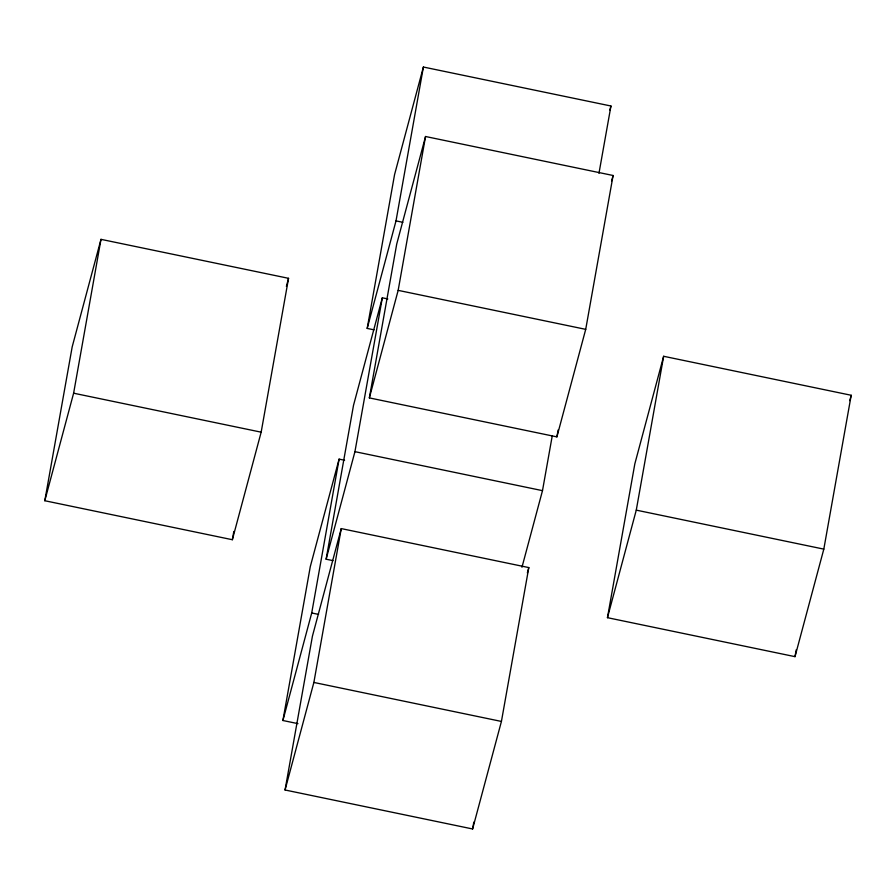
<?xml version="1.0" encoding="UTF-8"?>
<svg xmlns="http://www.w3.org/2000/svg" width="896" height="896" viewBox="0 0 896 896"><rect width="100%" height="100%" fill="white"/><g stroke="black" fill="none" stroke-linecap="round" stroke-linejoin="round"><path stroke-width="1.34" d="M44.8 500.73L72.184 346.875L100.99 239.344L288.546 278.32L261.162 432.174L232.355 539.717L44.8 500.73L73.618 393.198L100.99 239.344M232.355 539.717L233.822 531.474M297.965 723.643L282.901 720.507L310.285 566.653L339.102 459.122L344.579 460.253M282.901 720.507L311.718 612.976L339.102 459.122M285.051 789.992L312.435 636.138L341.253 528.595L528.808 567.582L501.424 721.437L472.606 828.968L285.051 789.992L313.869 682.45L341.253 528.595M332.976 560.627L326.122 559.205L353.506 405.35L382.323 297.808L387.8 298.95M374.046 329.84L367.192 328.418L394.576 174.563L423.394 67.032L610.949 106.008L598.965 173.32M326.122 559.205L354.939 451.662L382.323 297.808M367.192 328.418L396.01 220.886L423.394 67.032M369.354 397.902L396.726 244.048L425.544 136.506L613.099 175.493L585.715 329.347L556.898 436.878L369.354 397.902L398.16 290.36L425.544 136.506M472.606 828.968L473.827 822.102M521.965 567.269L542.494 490.65L552.272 435.702M556.898 436.878L558.118 430.013M607.454 617.68L634.838 463.826L663.645 356.283L851.2 395.27L823.816 549.125L795.01 656.656L607.454 617.68L636.272 510.138L663.645 356.283M795.01 656.656L796.23 649.79M286.384 286.384L288.546 278.32M609.862 110.04L610.949 106.008M611.654 180.869L613.099 175.493M527.363 572.958L528.808 567.582M849.755 400.646L851.2 395.27M396.01 220.886L402.853 222.309M398.16 290.36L585.715 329.347M73.618 393.198L261.162 432.174M354.939 451.662L542.494 490.65M636.272 510.138L823.816 549.125M311.718 612.976L318.562 614.398M313.869 682.45L501.424 721.437"/></g></svg>
